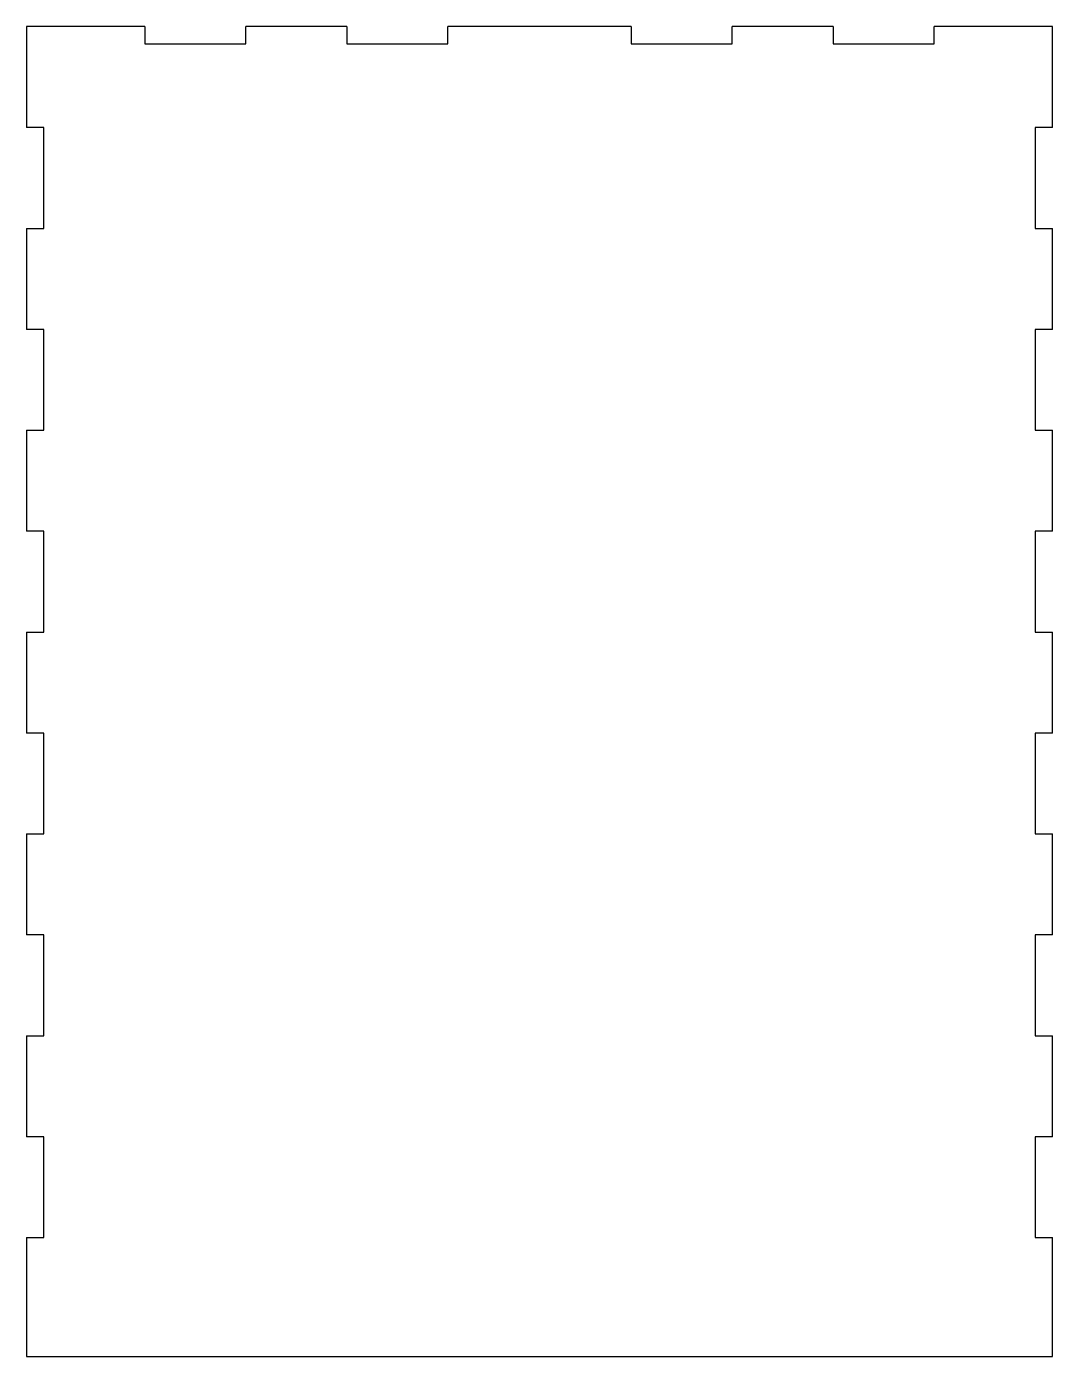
# Model space of a CAD drawing. Extents: x -89 to 89, y -115 to 115.
import ezdxf

# ---------------------------------------------------------------- set-up
doc = ezdxf.new("R2010")
doc.units = 0
doc.layers.get('0').update_dxf_attribs({"linetype": 'CONTINUOUS'})

msp = doc.modelspace()

# ---------------------------------------------------------------- linework, layer by layer
at = {"color": 7}
for points in [[(-68.4, 115.3), (-88.9, 115.3), (-88.9, 97.8)], [(-68.4, 115.3), (-68.4, 112.3)], [(-33.4, 115.3), (-50.9, 115.3)], [(-50.9, 112.3), (-50.9, 115.3)], [(-33.4, 115.3), (-33.4, 112.3)], [(15.9, 115.3), (-15.9, 115.3)], [(-15.9, 112.3), (-15.9, 115.3)], [(15.9, 115.3), (15.9, 112.3)], [(50.9, 115.3), (33.4, 115.3)], [(33.4, 112.3), (33.4, 115.3)], [(50.9, 115.3), (50.9, 112.3)], [(88.9, 97.8), (88.9, 115.3), (68.4, 115.3)], [(68.4, 112.3), (68.4, 115.3)], [(-68.4, 112.3), (-50.9, 112.3)], [(-33.4, 112.3), (-15.9, 112.3)], [(15.9, 112.3), (33.4, 112.3)], [(50.9, 112.3), (68.4, 112.3)], [(-85.9, 97.8), (-88.9, 97.8)], [(-85.9, 80.3), (-85.9, 97.8)], [(85.9, 97.8), (85.9, 80.3)], [(88.9, 97.8), (85.9, 97.8)], [(-88.9, 80.3), (-85.9, 80.3)], [(-88.9, 80.3), (-88.9, 62.8)], [(85.9, 80.3), (88.9, 80.3)], [(88.9, 62.8), (88.9, 80.3)], [(-85.9, 62.8), (-88.9, 62.8)], [(-85.9, 45.3), (-85.9, 62.8)], [(85.9, 62.8), (85.9, 45.3)], [(88.9, 62.8), (85.9, 62.8)], [(-88.9, 45.3), (-85.9, 45.3)], [(-88.9, 45.3), (-88.9, 27.8)], [(85.9, 45.3), (88.9, 45.3)], [(88.9, 27.8), (88.9, 45.3)], [(-85.9, 27.8), (-88.9, 27.8)], [(-85.9, 10.3), (-85.9, 27.8)], [(85.9, 27.8), (85.9, 10.3)], [(88.9, 27.8), (85.9, 27.8)], [(-88.9, 10.3), (-85.9, 10.3)], [(-88.9, 10.3), (-88.9, -7.2)], [(85.9, 10.3), (88.9, 10.3)], [(88.9, -7.2), (88.9, 10.3)], [(-85.9, -7.2), (-88.9, -7.2)], [(-85.9, -24.7), (-85.9, -7.2)], [(85.9, -7.2), (85.9, -24.7)], [(88.9, -7.2), (85.9, -7.2)], [(-88.9, -24.7), (-85.9, -24.7)], [(-88.9, -24.7), (-88.9, -42.2)], [(85.9, -24.7), (88.9, -24.7)], [(88.9, -42.2), (88.9, -24.7)], [(-85.9, -42.2), (-88.9, -42.2)], [(-85.9, -59.7), (-85.9, -42.2)], [(85.9, -42.2), (85.9, -59.7)], [(88.9, -42.2), (85.9, -42.2)], [(-88.9, -59.7), (-85.9, -59.7)], [(-88.9, -59.7), (-88.9, -77.2)], [(85.9, -59.7), (88.9, -59.7)], [(88.9, -77.2), (88.9, -59.7)], [(-85.9, -77.2), (-88.9, -77.2)], [(-85.9, -94.7), (-85.9, -77.2)], [(88.9, -77.2), (85.9, -77.2)], [(85.9, -77.2), (85.9, -94.7)], [(-88.9, -94.7), (-85.9, -94.7)], [(-88.9, -94.7), (-88.9, -115.3), (88.9, -115.3), (88.9, -94.7)], [(85.9, -94.7), (88.9, -94.7)]]:
    msp.add_lwpolyline(points, dxfattribs=at)

doc.saveas('drawing.dxf')
